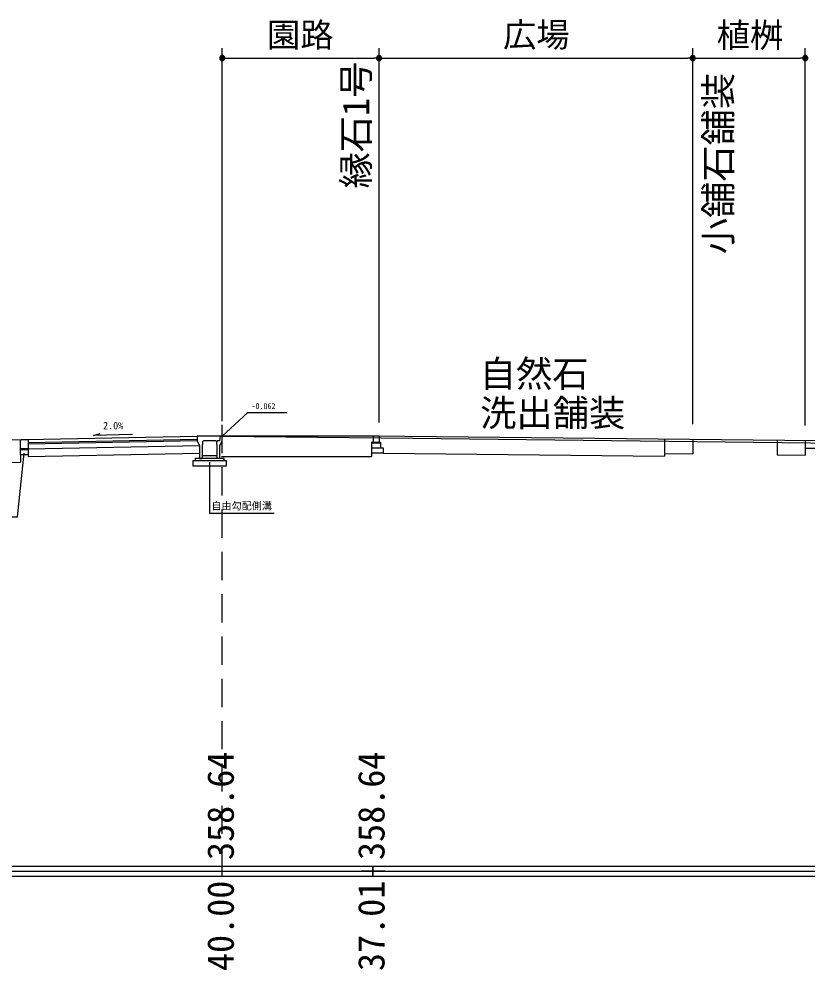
# Model space of a CAD drawing. Units: millimetres on the paper. Extents: x -84 to 7, y -133 to 191.
# Drawn here: x -68.7 to -60.87, y -95.18 to -85.74 of the extents above; entities that cross this region are included whole.
import ezdxf
from ezdxf.enums import TextEntityAlignment as Align

# ---------------------------------------------------------------- set-up
doc = ezdxf.new("R2010")
doc.units = ezdxf.units.MM
doc.header["$LTSCALE"] = 0.14
doc.linetypes.add('DASHED2', pattern=[3, 2, -1])
for name, color, linetype in [('0-1_D-BDG-3-DL-2', 7, 'Continuous'), ('0-3_D-STR-2-文字', 7, 'Continuous'), ('0-5_D-BDG-2-DL-1', 7, 'Continuous'), ('0-7_D-STR-1-計線1', 7, 'Continuous'), ('0-8_D-STR-DIM-2高さ', 7, 'Continuous'), ('0-9_D-BDG-1-現況', 7, 'Continuous'), ('0-A_D-BMK-ROW-区域', 7, 'DASHED2')]:
    doc.layers.add(name, color=color, linetype=linetype)
doc.styles.add('ＭＳ ゴシック', font='')
doc.styles.get('ＭＳ ゴシック').set_extended_font_data('MS Gothic')

msp = doc.modelspace()

# ---------------------------------------------------------------- linework, layer by layer
at = {"layer": '0-1_D-BDG-3-DL-2'}
for p, q in [((-73.8141, -94.1512), (3.4526, -94.1512)), ((-73.8141, -94.2512), (3.4526, -94.2512))]:
    msp.add_line(p, q, dxfattribs=at)
at = {"layer": '0-3_D-STR-2-文字'}
for p, q in [((-66.6806, -89.7325), (-66.6806, -86.0301)), ((-65.1256, -89.7478), (-65.1256, -86.0301)), ((-65.1256, -89.1567), (-65.1256, -86.0301)), ((-62.0137, -89.7639), (-62.0137, -86.0301)), ((-62.0137, -89.4039), (-62.0137, -86.0301)), ((-60.897, -89.7754), (-60.897, -86.0301)), ((-66.705, -86.1351), (-66.6562, -86.1351)), ((-66.7035, -86.1201), (-66.6577, -86.1201)), ((-66.7006, -86.1451), (-66.6606, -86.1451)), ((-66.6956, -86.1101), (-66.6656, -86.1101)), ((-66.6556, -86.1301), (-66.6306, -86.1301)), ((-66.6306, -86.1301), (-65.1756, -86.1301)), ((-65.1506, -86.1301), (-65.1756, -86.1301)), ((-65.1012, -86.1251), (-65.1501, -86.1251)), ((-65.1501, -86.1351), (-65.1012, -86.1351)), ((-65.1485, -86.1201), (-65.1027, -86.1201)), ((-65.1027, -86.14), (-65.1485, -86.14)), ((-65.1056, -86.1151), (-65.1456, -86.1151)), ((-65.1456, -86.1451), (-65.1056, -86.1451)), ((-65.1406, -86.1101), (-65.1106, -86.1101)), ((-65.1106, -86.15), (-65.1406, -86.15)), ((-65.1006, -86.1301), (-65.0756, -86.1301)), ((-65.0756, -86.1301), (-62.0637, -86.1301)), ((-62.0387, -86.1301), (-62.0637, -86.1301)), ((-62.0382, -86.1351), (-61.9893, -86.1351)), ((-61.9893, -86.1251), (-62.0381, -86.1251)), ((-62.0366, -86.1201), (-61.9908, -86.1201)), ((-61.9908, -86.14), (-62.0366, -86.14)), ((-61.9937, -86.1151), (-62.0337, -86.1151)), ((-62.0337, -86.1451), (-61.9938, -86.1451)), ((-62.0287, -86.1101), (-61.9987, -86.1101)), ((-61.9987, -86.15), (-62.0287, -86.15)), ((-61.9887, -86.1301), (-61.9637, -86.1301)), ((-61.9637, -86.1301), (-60.947, -86.1301)), ((-60.922, -86.1301), (-60.947, -86.1301)), ((-60.8726, -86.1251), (-60.9215, -86.1251)), ((-60.8741, -86.14), (-60.9199, -86.14)), ((-60.8771, -86.1151), (-60.917, -86.1151)), ((-60.882, -86.15), (-60.912, -86.15))]:
    msp.add_line(p, q, dxfattribs=at)
for points in [[(-66.6556, -86.1301), (-66.6558, -86.1269), (-66.6564, -86.1238), (-66.6574, -86.1209), (-66.6587, -86.118), (-66.6604, -86.1154), (-66.6624, -86.1129), (-66.6647, -86.1108), (-66.6672, -86.109), (-66.67, -86.1074), (-66.6729, -86.1063), (-66.6759, -86.1055), (-66.679, -86.1051), (-66.6822, -86.1051), (-66.6853, -86.1055), (-66.6883, -86.1063), (-66.6912, -86.1074), (-66.694, -86.109), (-66.6965, -86.1108), (-66.6988, -86.1129), (-66.7008, -86.1154), (-66.7025, -86.118), (-66.7038, -86.1209), (-66.7048, -86.1238), (-66.7054, -86.1269), (-66.7056, -86.1301), (-66.6806, -86.1301)], [(-66.7056, -86.1301), (-66.7054, -86.1332), (-66.7048, -86.1363), (-66.7038, -86.1393), (-66.7025, -86.1421), (-66.7008, -86.1448), (-66.6988, -86.1472), (-66.6965, -86.1493), (-66.694, -86.1512), (-66.6912, -86.1527), (-66.6883, -86.1538), (-66.6853, -86.1546), (-66.6822, -86.155), (-66.679, -86.155), (-66.6759, -86.1546), (-66.6729, -86.1538), (-66.67, -86.1527), (-66.6672, -86.1512), (-66.6647, -86.1493), (-66.6624, -86.1472), (-66.6604, -86.1448), (-66.6587, -86.1421), (-66.6574, -86.1393), (-66.6564, -86.1363), (-66.6558, -86.1332), (-66.6556, -86.1301), (-66.6806, -86.1301)], [(-65.1006, -86.1301), (-65.1008, -86.1269), (-65.1014, -86.1238), (-65.1024, -86.1209), (-65.1037, -86.118), (-65.1054, -86.1154), (-65.1074, -86.1129), (-65.1097, -86.1108), (-65.1122, -86.109), (-65.115, -86.1074), (-65.1179, -86.1063), (-65.1209, -86.1055), (-65.124, -86.1051), (-65.1272, -86.1051), (-65.1303, -86.1055), (-65.1333, -86.1063), (-65.1363, -86.1074), (-65.139, -86.109), (-65.1415, -86.1108), (-65.1438, -86.1129), (-65.1458, -86.1154), (-65.1475, -86.118), (-65.1489, -86.1209), (-65.1498, -86.1238), (-65.1504, -86.1269), (-65.1506, -86.1301), (-65.1256, -86.1301)], [(-65.1006, -86.1301), (-65.1008, -86.1269), (-65.1014, -86.1238), (-65.1024, -86.1209), (-65.1037, -86.118), (-65.1054, -86.1154), (-65.1074, -86.1129), (-65.1097, -86.1108), (-65.1122, -86.109), (-65.115, -86.1074), (-65.1179, -86.1063), (-65.1209, -86.1055), (-65.124, -86.1051), (-65.1272, -86.1051), (-65.1303, -86.1055), (-65.1333, -86.1063), (-65.1363, -86.1074), (-65.139, -86.109), (-65.1415, -86.1108), (-65.1438, -86.1129), (-65.1458, -86.1154), (-65.1475, -86.118), (-65.1489, -86.1209), (-65.1498, -86.1238), (-65.1504, -86.1269), (-65.1506, -86.1301), (-65.1256, -86.1301)], [(-65.1506, -86.1301), (-65.1504, -86.1332), (-65.1498, -86.1363), (-65.1489, -86.1393), (-65.1475, -86.1421), (-65.1458, -86.1448), (-65.1438, -86.1472), (-65.1415, -86.1493), (-65.139, -86.1512), (-65.1363, -86.1527), (-65.1333, -86.1538), (-65.1303, -86.1546), (-65.1272, -86.155), (-65.124, -86.155), (-65.1209, -86.1546), (-65.1179, -86.1538), (-65.115, -86.1527), (-65.1122, -86.1512), (-65.1097, -86.1493), (-65.1074, -86.1472), (-65.1054, -86.1448), (-65.1037, -86.1421), (-65.1024, -86.1393), (-65.1014, -86.1363), (-65.1008, -86.1332), (-65.1006, -86.1301), (-65.1256, -86.1301)], [(-65.1506, -86.1301), (-65.1504, -86.1332), (-65.1498, -86.1363), (-65.1489, -86.1393), (-65.1475, -86.1421), (-65.1458, -86.1448), (-65.1438, -86.1472), (-65.1415, -86.1493), (-65.139, -86.1512), (-65.1363, -86.1527), (-65.1333, -86.1538), (-65.1303, -86.1546), (-65.1272, -86.155), (-65.124, -86.155), (-65.1209, -86.1546), (-65.1179, -86.1538), (-65.115, -86.1527), (-65.1122, -86.1512), (-65.1097, -86.1493), (-65.1074, -86.1472), (-65.1054, -86.1448), (-65.1037, -86.1421), (-65.1024, -86.1393), (-65.1014, -86.1363), (-65.1008, -86.1332), (-65.1006, -86.1301), (-65.1256, -86.1301)], [(-61.9887, -86.1301), (-61.9889, -86.1269), (-61.9895, -86.1238), (-61.9905, -86.1209), (-61.9918, -86.118), (-61.9935, -86.1154), (-61.9955, -86.1129), (-61.9978, -86.1108), (-62.0003, -86.109), (-62.0031, -86.1074), (-62.006, -86.1063), (-62.009, -86.1055), (-62.0121, -86.1051), (-62.0153, -86.1051), (-62.0184, -86.1055), (-62.0214, -86.1063), (-62.0243, -86.1074), (-62.0271, -86.109), (-62.0296, -86.1108), (-62.0319, -86.1129), (-62.0339, -86.1154), (-62.0356, -86.118), (-62.0369, -86.1209), (-62.0379, -86.1238), (-62.0385, -86.1269), (-62.0387, -86.1301), (-62.0137, -86.1301)], [(-61.9887, -86.1301), (-61.9889, -86.1269), (-61.9895, -86.1238), (-61.9905, -86.1209), (-61.9918, -86.118), (-61.9935, -86.1154), (-61.9955, -86.1129), (-61.9978, -86.1108), (-62.0003, -86.109), (-62.0031, -86.1074), (-62.006, -86.1063), (-62.009, -86.1055), (-62.0122, -86.1051), (-62.0153, -86.1051), (-62.0184, -86.1055), (-62.0215, -86.1063), (-62.0244, -86.1074), (-62.0271, -86.109), (-62.0297, -86.1108), (-62.032, -86.1129), (-62.034, -86.1154), (-62.0356, -86.118), (-62.037, -86.1209), (-62.0379, -86.1238), (-62.0385, -86.1269), (-62.0387, -86.1301), (-62.0137, -86.1301)], [(-62.0387, -86.1301), (-62.0385, -86.1332), (-62.0379, -86.1363), (-62.0369, -86.1393), (-62.0356, -86.1421), (-62.0339, -86.1448), (-62.0319, -86.1472), (-62.0296, -86.1493), (-62.0271, -86.1512), (-62.0243, -86.1527), (-62.0214, -86.1538), (-62.0184, -86.1546), (-62.0153, -86.155), (-62.0121, -86.155), (-62.009, -86.1546), (-62.006, -86.1538), (-62.0031, -86.1527), (-62.0003, -86.1512), (-61.9978, -86.1493), (-61.9955, -86.1472), (-61.9935, -86.1448), (-61.9918, -86.1421), (-61.9905, -86.1393), (-61.9895, -86.1363), (-61.9889, -86.1332), (-61.9887, -86.1301), (-62.0137, -86.1301)], [(-62.0387, -86.1301), (-62.0385, -86.1332), (-62.0379, -86.1363), (-62.037, -86.1393), (-62.0356, -86.1421), (-62.034, -86.1448), (-62.032, -86.1472), (-62.0297, -86.1493), (-62.0271, -86.1512), (-62.0244, -86.1527), (-62.0215, -86.1538), (-62.0184, -86.1546), (-62.0153, -86.155), (-62.0122, -86.155), (-62.009, -86.1546), (-62.006, -86.1538), (-62.0031, -86.1527), (-62.0003, -86.1512), (-61.9978, -86.1493), (-61.9955, -86.1472), (-61.9935, -86.1448), (-61.9918, -86.1421), (-61.9905, -86.1393), (-61.9895, -86.1363), (-61.9889, -86.1332), (-61.9887, -86.1301), (-62.0137, -86.1301)], [(-60.872, -86.1301), (-60.8722, -86.1269), (-60.8728, -86.1238), (-60.8738, -86.1209), (-60.8751, -86.118), (-60.8768, -86.1154), (-60.8788, -86.1129), (-60.8811, -86.1108), (-60.8836, -86.109), (-60.8864, -86.1074), (-60.8893, -86.1063), (-60.8923, -86.1055), (-60.8955, -86.1051), (-60.8986, -86.1051), (-60.9017, -86.1055), (-60.9047, -86.1063), (-60.9077, -86.1074), (-60.9104, -86.109), (-60.913, -86.1108), (-60.9152, -86.1129), (-60.9172, -86.1154), (-60.9189, -86.118), (-60.9203, -86.1209), (-60.9212, -86.1238), (-60.9218, -86.1269), (-60.922, -86.1301), (-60.897, -86.1301)], [(-60.922, -86.1301), (-60.9218, -86.1332), (-60.9212, -86.1363), (-60.9203, -86.1393), (-60.9189, -86.1421), (-60.9172, -86.1448), (-60.9152, -86.1472), (-60.913, -86.1493), (-60.9104, -86.1512), (-60.9077, -86.1527), (-60.9047, -86.1538), (-60.9017, -86.1546), (-60.8986, -86.155), (-60.8955, -86.155), (-60.8923, -86.1546), (-60.8893, -86.1538), (-60.8864, -86.1527), (-60.8836, -86.1512), (-60.8811, -86.1493), (-60.8788, -86.1472), (-60.8768, -86.1448), (-60.8751, -86.1421), (-60.8738, -86.1393), (-60.8728, -86.1363), (-60.8722, -86.1332), (-60.872, -86.1301), (-60.897, -86.1301)]]:
    msp.add_lwpolyline(points, close=True, dxfattribs=at)
at = {"layer": '0-5_D-BDG-2-DL-1'}
msp.add_line((-76.8141, -94.2012), (3.4526, -94.2012), dxfattribs=at)
at = {"layer": '0-7_D-STR-1-計線1'}
for p, q in [((-66.6806, -89.8812), (-65.1854, -89.8812)), ((-65.2004, -89.9412), (-65.1104, -89.9412)), ((-65.2004, -89.9412), (-65.2004, -90.0861)), ((-65.2004, -89.9487), (-65.1104, -89.9487)), ((-65.1854, -89.8812), (-65.1854, -89.9412)), ((-65.1854, -89.8812), (-65.1254, -89.8812)), ((-65.1254, -89.8812), (-65.1254, -89.9412)), ((-65.1104, -89.9412), (-65.1104, -89.9987)), ((-62.2935, -89.911), (-62.2935, -90.081)), ((-62.0137, -89.9139), (-62.0137, -90.0589)), ((-61.1769, -89.9225), (-61.1769, -90.0675)), ((-60.897, -89.9254), (-60.897, -90.0704)), ((-65.2004, -89.9987), (-65.0854, -89.9987)), ((-65.2004, -90.0487), (-65.0854, -90.0487)), ((-65.0854, -89.9987), (-65.0854, -90.0523)), ((-60.8971, -90.0004), (-59.9197, -90.0105)), ((-66.687, -90.0863), (-65.2004, -90.0863)), ((-65.0854, -90.0523), (-62.2936, -90.081)), ((-62.2936, -90.056), (-62.0137, -90.0589)), ((-61.1769, -90.0675), (-60.8971, -90.0704)), ((-66.6806, -94.2512), (-66.6806, -94.1512)), ((-65.0672, -94.2012), (-65.3037, -94.2012))]:
    msp.add_line(p, q, dxfattribs=at)
for points in [[(-65.1854, -89.8812), (-59.8445, -89.9362), (-59.8445, -89.9362)], [(-65.1856, -94.1512), (-65.1856, -94.2512), (-65.1856, -94.1512)]]:
    msp.add_lwpolyline(points, dxfattribs=at)
at = {"layer": '0-9_D-BDG-1-現況'}
for p, q in [((-66.4308, -89.6503), (-66.6806, -89.8813)), ((-66.0384, -89.6503), (-66.4354, -89.6503)), ((-69.5556, -89.934), (-68.6744, -89.9163)), ((-68.6221, -89.9151), (-66.9306, -89.8813)), ((-68.6056, -89.9448), (-66.9306, -89.9113)), ((-68.6056, -89.9151), (-68.6056, -90.0651)), ((-68.6056, -89.9598), (-66.9306, -89.9263)), ((-66.6806, -89.8813), (-66.9306, -89.8813)), ((-66.9306, -89.8813), (-66.9306, -89.9288)), ((-66.9306, -89.9288), (-66.9056, -89.9788)), ((-66.7431, -89.9288), (-66.8681, -89.9288)), ((-66.7331, -89.9388), (-66.7431, -89.9288)), ((-66.7306, -89.9288), (-66.7339, -89.938)), ((-66.7306, -89.9888), (-66.7331, -89.9388)), ((-68.6806, -90.0051), (-68.6056, -90.0051)), ((-68.6806, -90.0151), (-68.6056, -90.0151)), ((-68.6056, -90.0098), (-66.9071, -89.9758)), ((-66.8806, -89.9888), (-66.8806, -90.1038)), ((-66.7306, -90.1038), (-66.7306, -89.9888)), ((-66.7056, -90.1038), (-66.7056, -89.9788)), ((-69.5556, -90.159), (-68.6806, -90.1415)), ((-68.6806, -90.0651), (-68.6056, -90.0651)), ((-68.6806, -90.0651), (-68.6806, -90.1415)), ((-68.6056, -90.0848), (-66.9056, -90.0508)), ((-68.6056, -90.0651), (-68.6056, -90.085)), ((-66.6381, -90.1288), (-66.9731, -90.1288)), ((-66.9731, -90.1288), (-66.9731, -90.1788)), ((-66.6631, -90.1038), (-66.9481, -90.1038)), ((-66.9481, -90.1038), (-66.9481, -90.1288)), ((-66.7306, -90.0788), (-66.8806, -90.0788)), ((-66.804, -90.652), (-66.804, -90.1418)), ((-66.7056, -90.1038), (-66.7306, -90.1038)), ((-66.6631, -90.1288), (-66.6631, -90.1038)), ((-66.6381, -90.1788), (-66.6381, -90.1288)), ((-66.9731, -90.1788), (-66.6381, -90.1788)), ((-66.165, -90.652), (-66.807, -90.652))]:
    msp.add_line(p, q, dxfattribs=at)
for points in [[(-67.5711, -89.8672), (-67.9584, -89.8754), (-67.8933, -89.8565)], [(-68.6806, -90.0651), (-68.6806, -89.9226), (-68.6731, -89.9151)], [(-68.6731, -89.9151), (-68.6056, -89.9151), (-68.6056, -90.0651)], [(-66.8681, -89.9288), (-66.8781, -89.9388), (-66.8806, -89.9888)], [(-66.7031, -89.8813), (-66.7081, -89.9288), (-66.7306, -89.9288)], [(-66.7056, -89.9788), (-66.6806, -89.9288), (-66.6806, -89.8813)], [(-66.6806, -89.8813), (-64.7915, -89.9013), (-60.5629, -89.9513), (-56.2415, -90.0013), (-50.5009, -90.0513), (-44.027, -90.1013), (-37.3832, -90.1513), (-29.6101, -90.2013), (-20.2043, -90.2513), (-8.6153, -90.3013), (0.2876, -90.3213)], [(-66.9056, -89.9788), (-66.9056, -90.1038), (-66.8806, -90.1038)], [(-69.3191, -90.6839), (-68.7121, -90.6839), (-68.6454, -90.0522)]]:
    msp.add_lwpolyline(points, dxfattribs=at)
at = {"layer": '0-A_D-BMK-ROW-区域'}
msp.add_line((-66.6806, -94.2512), (-66.6806, -88.2012), dxfattribs=at)

# ---------------------------------------------------------------- texts
at = {"layer": '0-3_D-STR-2-文字', "style": 'ＭＳ ゴシック'}
for s, height, p in [('園路', 0.2419, (-66.2369, -86.0939)), ('広場', 0.2419, (-63.8952, -86.092)), ('植桝', 0.2419, (-61.7765, -86.0958)), ('自然石', 0.2639, (-64.1265, -89.4736)), ('洗出舗装', 0.2639, (-64.1229, -89.8639))]:
    msp.add_text(s, height=height, dxfattribs=at).set_placement(p, align=Align.BOTTOM_LEFT)
for s, p in [('縁石1号', (-65.1438, -87.4246)), ('小舗石舗装', (-61.549, -88.0776))]:
    msp.add_text(s, height=0.2639, rotation=90, dxfattribs=at).set_placement(p, align=Align.BOTTOM_LEFT)
at = {"layer": '0-8_D-STR-DIM-2高さ', "style": 'ＭＳ ゴシック'}
for s, p in [('358.64', (-66.4869, -94.0904)), ('358.64', (-64.9916, -94.0904)), ('40.00', (-66.4869, -95.1923)), ('37.01', (-64.9916, -95.1923))]:
    msp.add_text(s, height=0.2639, rotation=90, dxfattribs=at).set_placement(p, align=Align.BOTTOM_LEFT)
at = {"layer": '0-9_D-BDG-1-現況', "style": 'ＭＳ ゴシック'}
for s, height, p in [('-0.062', 0.05865, (-66.3917, -89.6311)), ('2.0%', 0.07331, (-67.8632, -89.8366)), ('自由勾配側溝', 0.07331, (-66.7881, -90.6337))]:
    msp.add_text(s, height=height, dxfattribs=at).set_placement(p, align=Align.BOTTOM_LEFT)

doc.saveas('drawing.dxf')
